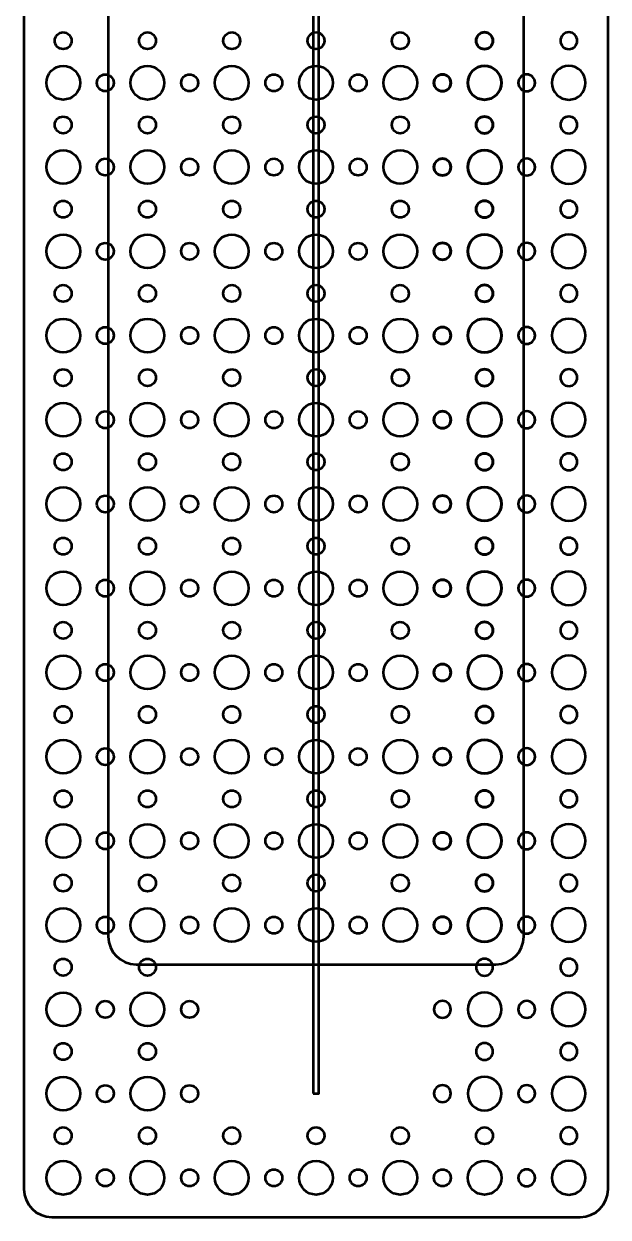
# Model space of a CAD drawing. Header units: centimetres. Extents: x -26.2 to 26.2, y -20.2 to 20.2.
# Drawn here: x -26.2 to -15.8, y -20.18 to 1.07 of the extents above; entities that cross this region are included whole.
import ezdxf

# ---------------------------------------------------------------- set-up
doc = ezdxf.new("R2010")
doc.units = ezdxf.units.CM
doc.header["$MEASUREMENT"] = 0
doc.layers.add('Layer 1', color=7, linetype='Continuous')

msp = doc.modelspace()

# ---------------------------------------------------------------- linework, layer by layer
at = {"layer": 'Layer 1', "lineweight": 53}
msp.add_lwpolyline([(-21.05, -17.98419), (-20.95, -17.98419), (-20.95, 15.01581), (-21.05, 15.01581), (-21.05, -17.98419)], close=True, dxfattribs=at)
for centre, major_axis in [((-25.5, 0.76591), (0, 0.15)), ((-24, 0.76591), (0, 0.15)), ((-25.49999, 0.0159), (0, 0.30001)), ((-23.99999, 0.0159), (0, 0.30001)), ((-24.75, 0.01591), (0, 0.15)), ((-23.25, 0.01591), (0, 0.15)), ((-25.5, -0.73409), (0, 0.15)), ((-24, -0.73409), (0, 0.15)), ((-25.49999, -1.4841), (0, 0.30001)), ((-23.99999, -1.4841), (0, 0.30001)), ((-24.75, -1.48409), (0, 0.15)), ((-23.25, -1.48409), (0, 0.15)), ((-25.5, -2.23409), (0, 0.15)), ((-24, -2.23409), (0, 0.15)), ((-25.49999, -2.9841), (0, 0.30001)), ((-23.99999, -2.9841), (0, 0.30001)), ((-24.75, -2.98409), (0, 0.15)), ((-23.25, -2.98409), (0, 0.15)), ((-25.5, -3.73409), (0, 0.15)), ((-24, -3.73409), (0, 0.15)), ((-25.49999, -4.4841), (0, 0.30001)), ((-23.99999, -4.4841), (0, 0.30001)), ((-24.75, -4.48409), (0, 0.15)), ((-23.25, -4.48409), (0, 0.15)), ((-25.5, -5.23409), (0, 0.15)), ((-24, -5.23409), (0, 0.15)), ((-25.49999, -5.9841), (0, 0.30001)), ((-23.99999, -5.9841), (0, 0.30001)), ((-24.75, -5.98409), (0, 0.15)), ((-23.25, -5.98409), (0, 0.15)), ((-25.5, -6.73409), (0, 0.15)), ((-24, -6.73409), (0, 0.15)), ((-25.49999, -7.4841), (0, 0.30001)), ((-23.99999, -7.4841), (0, 0.30001)), ((-24.75, -7.48409), (0, 0.15)), ((-23.25, -7.48409), (0, 0.15)), ((-25.5, -8.23409), (0, 0.15)), ((-24, -8.23409), (0, 0.15)), ((-25.49999, -8.9841), (0, 0.30001)), ((-23.99999, -8.9841), (0, 0.30001)), ((-24.75, -8.98409), (0, 0.15)), ((-23.25, -8.98409), (0, 0.15)), ((-25.5, -9.73409), (0, 0.15)), ((-24, -9.73409), (0, 0.15)), ((-25.49999, -10.4841), (0, 0.30001)), ((-23.99999, -10.4841), (0, 0.30001)), ((-24.75, -10.48409), (0, 0.15)), ((-23.25, -10.48409), (0, 0.15)), ((-25.5, -11.23409), (0, 0.15)), ((-24, -11.23409), (0, 0.15)), ((-25.49999, -11.9841), (0, 0.30001)), ((-23.99999, -11.9841), (0, 0.30001)), ((-24.75, -11.98409), (0, 0.15)), ((-23.25, -11.98409), (0, 0.15)), ((-25.5, -12.73409), (0, 0.15)), ((-24, -12.73409), (0, 0.15)), ((-25.49999, -13.4841), (0, 0.30001)), ((-24.75, -13.48409), (0, 0.15)), ((-23.99999, -13.4841), (0, 0.30001)), ((-23.25, -13.48409), (0, 0.15)), ((-25.5, -14.23409), (0, 0.15)), ((-24, -14.23409), (0, 0.15)), ((-25.49999, -14.9841), (0, 0.30001)), ((-24.75, -14.98409), (0, 0.15)), ((-23.99999, -14.9841), (0, 0.30001)), ((-23.25, -14.98409), (0, 0.15)), ((-25.5, -15.73409), (0, 0.15)), ((-24, -15.73409), (0, 0.15)), ((-25.49999, -16.4841), (0, 0.30001)), ((-24.75, -16.48409), (0, 0.15)), ((-23.99999, -16.4841), (0, 0.30001)), ((-23.25, -16.48409), (0, 0.15)), ((-25.5, -17.23409), (0, 0.15)), ((-24, -17.23409), (0, 0.15)), ((-25.49999, -17.9841), (0, 0.30001)), ((-24.75, -17.98409), (0, 0.15)), ((-23.99999, -17.9841), (0, 0.30001)), ((-23.25, -17.98409), (0, 0.15)), ((-25.5, -18.73409), (0, 0.15)), ((-24, -18.73409), (0, 0.15)), ((-22.5, -18.73409), (0, 0.15)), ((-21, -18.73409), (0, 0.15)), ((-19.5, -18.73409), (0, 0.15)), ((-18, -18.73409), (0, 0.15)), ((-25.49999, -19.4841), (0, 0.30001)), ((-24.75, -19.48409), (0, 0.15)), ((-23.99999, -19.4841), (0, 0.30001)), ((-23.25, -19.48409), (0, 0.15)), ((-22.49999, -19.4841), (0, 0.30001)), ((-21.75, -19.48409), (0, 0.15)), ((-20.99999, -19.4841), (0, 0.30001)), ((-20.25, -19.48409), (0, 0.15)), ((-19.49999, -19.4841), (0, 0.30001)), ((-18.75, -19.48409), (0, 0.15)), ((-17.99999, -19.4841), (0, 0.30001))]:
    msp.add_ellipse(centre, major_axis=major_axis, ratio=1, dxfattribs=at)
at = {"layer": 'Layer 1', "color": 4, "lineweight": 53}
for centre, major_axis in [((-24, 0.76591), (0, 0.15)), ((-22.5, 0.76591), (0, 0.15)), ((-21, 0.76591), (0, 0.15)), ((-19.5, 0.76591), (0, 0.15)), ((-18, 0.76591), (0, 0.15)), ((-23.99999, 0.0159), (0, 0.30001)), ((-22.49999, 0.0159), (0, 0.30001)), ((-20.99999, 0.0159), (0, 0.30001)), ((-19.49999, 0.0159), (0, 0.30001)), ((-17.99999, 0.0159), (0, 0.30001)), ((-23.25, 0.01591), (0, 0.15)), ((-21.75, 0.01591), (0, 0.15)), ((-20.25, 0.01591), (0, 0.15)), ((-18.75, 0.01591), (0, 0.15)), ((-24, -0.73409), (0, 0.15)), ((-22.5, -0.73409), (0, 0.15)), ((-21, -0.73409), (0, 0.15)), ((-19.5, -0.73409), (0, 0.15)), ((-18, -0.73409), (0, 0.15)), ((-23.99999, -1.4841), (0, 0.30001)), ((-22.49999, -1.4841), (0, 0.30001)), ((-20.99999, -1.4841), (0, 0.30001)), ((-19.49999, -1.4841), (0, 0.30001)), ((-17.99999, -1.4841), (0, 0.30001)), ((-23.25, -1.48409), (0, 0.15)), ((-21.75, -1.48409), (0, 0.15)), ((-20.25, -1.48409), (0, 0.15)), ((-18.75, -1.48409), (0, 0.15)), ((-24, -2.23409), (0, 0.15)), ((-22.5, -2.23409), (0, 0.15)), ((-21, -2.23409), (0, 0.15)), ((-19.5, -2.23409), (0, 0.15)), ((-18, -2.23409), (0, 0.15)), ((-23.99999, -2.9841), (0, 0.30001)), ((-22.49999, -2.9841), (0, 0.30001)), ((-20.99999, -2.9841), (0, 0.30001)), ((-19.49999, -2.9841), (0, 0.30001)), ((-17.99999, -2.9841), (0, 0.30001)), ((-23.25, -2.98409), (0, 0.15)), ((-21.75, -2.98409), (0, 0.15)), ((-20.25, -2.98409), (0, 0.15)), ((-18.75, -2.98409), (0, 0.15)), ((-24, -3.73409), (0, 0.15)), ((-22.5, -3.73409), (0, 0.15)), ((-21, -3.73409), (0, 0.15)), ((-19.5, -3.73409), (0, 0.15)), ((-18, -3.73409), (0, 0.15)), ((-23.99999, -4.4841), (0, 0.30001)), ((-22.49999, -4.4841), (0, 0.30001)), ((-20.99999, -4.4841), (0, 0.30001)), ((-19.49999, -4.4841), (0, 0.30001)), ((-17.99999, -4.4841), (0, 0.30001)), ((-23.25, -4.48409), (0, 0.15)), ((-21.75, -4.48409), (0, 0.15)), ((-20.25, -4.48409), (0, 0.15)), ((-18.75, -4.48409), (0, 0.15)), ((-24, -5.23409), (0, 0.15)), ((-22.5, -5.23409), (0, 0.15)), ((-21, -5.23409), (0, 0.15)), ((-19.5, -5.23409), (0, 0.15)), ((-18, -5.23409), (0, 0.15)), ((-23.99999, -5.9841), (0, 0.30001)), ((-22.49999, -5.9841), (0, 0.30001)), ((-20.99999, -5.9841), (0, 0.30001)), ((-19.49999, -5.9841), (0, 0.30001)), ((-17.99999, -5.9841), (0, 0.30001)), ((-23.25, -5.98409), (0, 0.15)), ((-21.75, -5.98409), (0, 0.15)), ((-20.25, -5.98409), (0, 0.15)), ((-18.75, -5.98409), (0, 0.15)), ((-24, -6.73409), (0, 0.15)), ((-22.5, -6.73409), (0, 0.15)), ((-21, -6.73409), (0, 0.15)), ((-19.5, -6.73409), (0, 0.15)), ((-18, -6.73409), (0, 0.15)), ((-23.99999, -7.4841), (0, 0.30001)), ((-22.49999, -7.4841), (0, 0.30001)), ((-20.99999, -7.4841), (0, 0.30001)), ((-19.49999, -7.4841), (0, 0.30001)), ((-17.99999, -7.4841), (0, 0.30001)), ((-23.25, -7.48409), (0, 0.15)), ((-21.75, -7.48409), (0, 0.15)), ((-20.25, -7.48409), (0, 0.15)), ((-18.75, -7.48409), (0, 0.15)), ((-24, -8.23409), (0, 0.15)), ((-22.5, -8.23409), (0, 0.15)), ((-21, -8.23409), (0, 0.15)), ((-19.5, -8.23409), (0, 0.15)), ((-18, -8.23409), (0, 0.15)), ((-23.99999, -8.9841), (0, 0.30001)), ((-22.49999, -8.9841), (0, 0.30001)), ((-20.99999, -8.9841), (0, 0.30001)), ((-19.49999, -8.9841), (0, 0.30001)), ((-17.99999, -8.9841), (0, 0.30001)), ((-23.25, -8.98409), (0, 0.15)), ((-21.75, -8.98409), (0, 0.15)), ((-20.25, -8.98409), (0, 0.15)), ((-18.75, -8.98409), (0, 0.15)), ((-24, -9.73409), (0, 0.15)), ((-22.5, -9.73409), (0, 0.15)), ((-21, -9.73409), (0, 0.15)), ((-19.5, -9.73409), (0, 0.15)), ((-18, -9.73409), (0, 0.15)), ((-23.99999, -10.4841), (0, 0.30001)), ((-22.49999, -10.4841), (0, 0.30001)), ((-20.99999, -10.4841), (0, 0.30001)), ((-19.49999, -10.4841), (0, 0.30001)), ((-17.99999, -10.4841), (0, 0.30001)), ((-23.25, -10.48409), (0, 0.15)), ((-21.75, -10.48409), (0, 0.15)), ((-20.25, -10.48409), (0, 0.15)), ((-18.75, -10.48409), (0, 0.15)), ((-24, -11.23409), (0, 0.15)), ((-22.5, -11.23409), (0, 0.15)), ((-21, -11.23409), (0, 0.15)), ((-19.5, -11.23409), (0, 0.15)), ((-18, -11.23409), (0, 0.15)), ((-23.99999, -11.9841), (0, 0.30001)), ((-22.49999, -11.9841), (0, 0.30001)), ((-20.99999, -11.9841), (0, 0.30001)), ((-19.49999, -11.9841), (0, 0.30001)), ((-17.99999, -11.9841), (0, 0.30001)), ((-23.25, -11.98409), (0, 0.15)), ((-21.75, -11.98409), (0, 0.15)), ((-20.25, -11.98409), (0, 0.15)), ((-18.75, -11.98409), (0, 0.15)), ((-24, -12.73409), (0, 0.15)), ((-22.5, -12.73409), (0, 0.15)), ((-21, -12.73409), (0, 0.15)), ((-19.5, -12.73409), (0, 0.15)), ((-18, -12.73409), (0, 0.15)), ((-23.99999, -13.4841), (0, 0.30001)), ((-23.25, -13.48409), (0, 0.15)), ((-22.49999, -13.4841), (0, 0.30001)), ((-21.75, -13.48409), (0, 0.15)), ((-20.99999, -13.4841), (0, 0.30001)), ((-20.25, -13.48409), (0, 0.15)), ((-19.49999, -13.4841), (0, 0.30001)), ((-18.75, -13.48409), (0, 0.15)), ((-17.99999, -13.4841), (0, 0.30001)), ((-24, -14.23409), (0, 0.15)), ((-22.5, -14.23409), (0, 0.15)), ((-21, -14.23409), (0, 0.15)), ((-19.5, -14.23409), (0, 0.15)), ((-18, -14.23409), (0, 0.15)), ((-23.99999, -14.9841), (0, 0.30001)), ((-23.25, -14.98409), (0, 0.15)), ((-22.49999, -14.9841), (0, 0.30001)), ((-21.75, -14.98409), (0, 0.15)), ((-20.99999, -14.9841), (0, 0.30001)), ((-20.25, -14.98409), (0, 0.15)), ((-19.49999, -14.9841), (0, 0.30001)), ((-18.75, -14.98409), (0, 0.15)), ((-17.99999, -14.9841), (0, 0.30001))]:
    msp.add_ellipse(centre, major_axis=major_axis, ratio=1, dxfattribs=at)
at = {"layer": 'Layer 1', "lineweight": 53}
for points, knots in [([(-26.2, -19.68409), (-26.2, -19.68409), (-26.2, 19.71591), (-26.2, 19.71591), (-26.2, 19.71591), (-26.2, 19.99205), (-25.97614, 20.21591), (-25.7, 20.21591), (-25.7, 20.21591), (-25.7, 20.21591), (-16.3, 20.21591), (-16.3, 20.21591), (-16.3, 20.21591), (-16.02386, 20.21591), (-15.8, 19.99205), (-15.8, 19.71591), (-15.8, 19.71591), (-15.8, 19.71591), (-15.8, -19.68409), (-15.8, -19.68409), (-15.8, -19.68409), (-15.8, -19.96023), (-16.02386, -20.18409), (-16.3, -20.18409), (-16.3, -20.18409), (-16.3, -20.18409), (-25.7, -20.18409), (-25.7, -20.18409), (-25.7, -20.18409), (-25.97614, -20.18409), (-26.2, -19.96023), (-26.2, -19.68409)], [0, 0, 0, 0, 0.11111111, 0.11111111, 0.11111111, 0.11111111, 0.22222222, 0.22222222, 0.22222222, 0.22222222, 0.33333333, 0.33333333, 0.33333333, 0.33333333, 0.44444444, 0.44444444, 0.44444444, 0.44444444, 0.55555556, 0.55555556, 0.55555556, 0.55555556, 0.66666667, 0.66666667, 0.66666667, 0.66666667, 0.77777778, 0.77777778, 0.77777778, 0.77777778, 1, 1, 1, 1]), ([(-18, 0.61591), (-18.08284, 0.61591), (-18.15, 0.68307), (-18.15, 0.76591), (-18.15, 0.76591), (-18.15, 0.84875), (-18.08284, 0.91591), (-18, 0.91591), (-18, 0.91591), (-17.91716, 0.91591), (-17.85, 0.84875), (-17.85, 0.76591), (-17.85, 0.76591), (-17.85, 0.68307), (-17.91716, 0.61591), (-18, 0.61591)], [0, 0, 0, 0, 0.2, 0.2, 0.2, 0.2, 0.4, 0.4, 0.4, 0.4, 0.6, 0.6, 0.6, 0.6, 1, 1, 1, 1]), ([(-16.5, 0.61591), (-16.58284, 0.61591), (-16.65, 0.68307), (-16.65, 0.76591), (-16.65, 0.76591), (-16.65, 0.84875), (-16.58284, 0.91591), (-16.5, 0.91591), (-16.5, 0.91591), (-16.41716, 0.91591), (-16.35, 0.84875), (-16.35, 0.76591), (-16.35, 0.76591), (-16.35, 0.68307), (-16.41716, 0.61591), (-16.5, 0.61591)], [0, 0, 0, 0, 0.2, 0.2, 0.2, 0.2, 0.4, 0.4, 0.4, 0.4, 0.6, 0.6, 0.6, 0.6, 1, 1, 1, 1]), ([(-18, -0.28409), (-18.16569, -0.28409), (-18.3, -0.14978), (-18.3, 0.01591), (-18.3, 0.01591), (-18.3, 0.1816), (-18.16569, 0.31591), (-18, 0.31591), (-18, 0.31591), (-17.83431, 0.31591), (-17.7, 0.1816), (-17.7, 0.01591), (-17.7, 0.01591), (-17.7, -0.14978), (-17.83431, -0.28409), (-18, -0.28409)], [0, 0, 0, 0, 0.2, 0.2, 0.2, 0.2, 0.4, 0.4, 0.4, 0.4, 0.6, 0.6, 0.6, 0.6, 1, 1, 1, 1]), ([(-16.5, -0.28409), (-16.66569, -0.28409), (-16.8, -0.14978), (-16.8, 0.01591), (-16.8, 0.01591), (-16.8, 0.1816), (-16.66569, 0.31591), (-16.5, 0.31591), (-16.5, 0.31591), (-16.33431, 0.31591), (-16.2, 0.1816), (-16.2, 0.01591), (-16.2, 0.01591), (-16.2, -0.14978), (-16.33431, -0.28409), (-16.5, -0.28409)], [0, 0, 0, 0, 0.2, 0.2, 0.2, 0.2, 0.4, 0.4, 0.4, 0.4, 0.6, 0.6, 0.6, 0.6, 1, 1, 1, 1]), ([(-18.75, -0.13409), (-18.83284, -0.13409), (-18.9, -0.06693), (-18.9, 0.01591), (-18.9, 0.01591), (-18.9, 0.09875), (-18.83284, 0.16591), (-18.75, 0.16591), (-18.75, 0.16591), (-18.66716, 0.16591), (-18.6, 0.09875), (-18.6, 0.01591), (-18.6, 0.01591), (-18.6, -0.06693), (-18.66716, -0.13409), (-18.75, -0.13409)], [0, 0, 0, 0, 0.2, 0.2, 0.2, 0.2, 0.4, 0.4, 0.4, 0.4, 0.6, 0.6, 0.6, 0.6, 1, 1, 1, 1]), ([(-17.25, -0.13409), (-17.33284, -0.13409), (-17.4, -0.06693), (-17.4, 0.01591), (-17.4, 0.01591), (-17.4, 0.09875), (-17.33284, 0.16591), (-17.25, 0.16591), (-17.25, 0.16591), (-17.16716, 0.16591), (-17.1, 0.09875), (-17.1, 0.01591), (-17.1, 0.01591), (-17.1, -0.06693), (-17.16716, -0.13409), (-17.25, -0.13409)], [0, 0, 0, 0, 0.2, 0.2, 0.2, 0.2, 0.4, 0.4, 0.4, 0.4, 0.6, 0.6, 0.6, 0.6, 1, 1, 1, 1]), ([(-18, -0.88409), (-18.08284, -0.88409), (-18.15, -0.81693), (-18.15, -0.73409), (-18.15, -0.73409), (-18.15, -0.65125), (-18.08284, -0.58409), (-18, -0.58409), (-18, -0.58409), (-17.91716, -0.58409), (-17.85, -0.65125), (-17.85, -0.73409), (-17.85, -0.73409), (-17.85, -0.81693), (-17.91716, -0.88409), (-18, -0.88409)], [0, 0, 0, 0, 0.2, 0.2, 0.2, 0.2, 0.4, 0.4, 0.4, 0.4, 0.6, 0.6, 0.6, 0.6, 1, 1, 1, 1]), ([(-16.5, -0.88409), (-16.58284, -0.88409), (-16.65, -0.81693), (-16.65, -0.73409), (-16.65, -0.73409), (-16.65, -0.65125), (-16.58284, -0.58409), (-16.5, -0.58409), (-16.5, -0.58409), (-16.41716, -0.58409), (-16.35, -0.65125), (-16.35, -0.73409), (-16.35, -0.73409), (-16.35, -0.81693), (-16.41716, -0.88409), (-16.5, -0.88409)], [0, 0, 0, 0, 0.2, 0.2, 0.2, 0.2, 0.4, 0.4, 0.4, 0.4, 0.6, 0.6, 0.6, 0.6, 1, 1, 1, 1]), ([(-18, -1.78409), (-18.16569, -1.78409), (-18.3, -1.64978), (-18.3, -1.48409), (-18.3, -1.48409), (-18.3, -1.3184), (-18.16569, -1.18409), (-18, -1.18409), (-18, -1.18409), (-17.83431, -1.18409), (-17.7, -1.3184), (-17.7, -1.48409), (-17.7, -1.48409), (-17.7, -1.64978), (-17.83431, -1.78409), (-18, -1.78409)], [0, 0, 0, 0, 0.2, 0.2, 0.2, 0.2, 0.4, 0.4, 0.4, 0.4, 0.6, 0.6, 0.6, 0.6, 1, 1, 1, 1]), ([(-16.5, -1.78409), (-16.66569, -1.78409), (-16.8, -1.64978), (-16.8, -1.48409), (-16.8, -1.48409), (-16.8, -1.3184), (-16.66569, -1.18409), (-16.5, -1.18409), (-16.5, -1.18409), (-16.33431, -1.18409), (-16.2, -1.3184), (-16.2, -1.48409), (-16.2, -1.48409), (-16.2, -1.64978), (-16.33431, -1.78409), (-16.5, -1.78409)], [0, 0, 0, 0, 0.2, 0.2, 0.2, 0.2, 0.4, 0.4, 0.4, 0.4, 0.6, 0.6, 0.6, 0.6, 1, 1, 1, 1]), ([(-18.75, -1.63409), (-18.83284, -1.63409), (-18.9, -1.56693), (-18.9, -1.48409), (-18.9, -1.48409), (-18.9, -1.40125), (-18.83284, -1.33409), (-18.75, -1.33409), (-18.75, -1.33409), (-18.66716, -1.33409), (-18.6, -1.40125), (-18.6, -1.48409), (-18.6, -1.48409), (-18.6, -1.56693), (-18.66716, -1.63409), (-18.75, -1.63409)], [0, 0, 0, 0, 0.2, 0.2, 0.2, 0.2, 0.4, 0.4, 0.4, 0.4, 0.6, 0.6, 0.6, 0.6, 1, 1, 1, 1]), ([(-17.25, -1.63409), (-17.33284, -1.63409), (-17.4, -1.56693), (-17.4, -1.48409), (-17.4, -1.48409), (-17.4, -1.40125), (-17.33284, -1.33409), (-17.25, -1.33409), (-17.25, -1.33409), (-17.16716, -1.33409), (-17.1, -1.40125), (-17.1, -1.48409), (-17.1, -1.48409), (-17.1, -1.56693), (-17.16716, -1.63409), (-17.25, -1.63409)], [0, 0, 0, 0, 0.2, 0.2, 0.2, 0.2, 0.4, 0.4, 0.4, 0.4, 0.6, 0.6, 0.6, 0.6, 1, 1, 1, 1]), ([(-18, -2.38409), (-18.08284, -2.38409), (-18.15, -2.31693), (-18.15, -2.23409), (-18.15, -2.23409), (-18.15, -2.15125), (-18.08284, -2.08409), (-18, -2.08409), (-18, -2.08409), (-17.91716, -2.08409), (-17.85, -2.15125), (-17.85, -2.23409), (-17.85, -2.23409), (-17.85, -2.31693), (-17.91716, -2.38409), (-18, -2.38409)], [0, 0, 0, 0, 0.2, 0.2, 0.2, 0.2, 0.4, 0.4, 0.4, 0.4, 0.6, 0.6, 0.6, 0.6, 1, 1, 1, 1]), ([(-16.5, -2.38409), (-16.58284, -2.38409), (-16.65, -2.31693), (-16.65, -2.23409), (-16.65, -2.23409), (-16.65, -2.15125), (-16.58284, -2.08409), (-16.5, -2.08409), (-16.5, -2.08409), (-16.41716, -2.08409), (-16.35, -2.15125), (-16.35, -2.23409), (-16.35, -2.23409), (-16.35, -2.31693), (-16.41716, -2.38409), (-16.5, -2.38409)], [0, 0, 0, 0, 0.2, 0.2, 0.2, 0.2, 0.4, 0.4, 0.4, 0.4, 0.6, 0.6, 0.6, 0.6, 1, 1, 1, 1]), ([(-18, -3.28409), (-18.16569, -3.28409), (-18.3, -3.14978), (-18.3, -2.98409), (-18.3, -2.98409), (-18.3, -2.8184), (-18.16569, -2.68409), (-18, -2.68409), (-18, -2.68409), (-17.83431, -2.68409), (-17.7, -2.8184), (-17.7, -2.98409), (-17.7, -2.98409), (-17.7, -3.14978), (-17.83431, -3.28409), (-18, -3.28409)], [0, 0, 0, 0, 0.2, 0.2, 0.2, 0.2, 0.4, 0.4, 0.4, 0.4, 0.6, 0.6, 0.6, 0.6, 1, 1, 1, 1]), ([(-16.5, -3.28409), (-16.66569, -3.28409), (-16.8, -3.14978), (-16.8, -2.98409), (-16.8, -2.98409), (-16.8, -2.8184), (-16.66569, -2.68409), (-16.5, -2.68409), (-16.5, -2.68409), (-16.33431, -2.68409), (-16.2, -2.8184), (-16.2, -2.98409), (-16.2, -2.98409), (-16.2, -3.14978), (-16.33431, -3.28409), (-16.5, -3.28409)], [0, 0, 0, 0, 0.2, 0.2, 0.2, 0.2, 0.4, 0.4, 0.4, 0.4, 0.6, 0.6, 0.6, 0.6, 1, 1, 1, 1]), ([(-18.75, -3.13409), (-18.83284, -3.13409), (-18.9, -3.06693), (-18.9, -2.98409), (-18.9, -2.98409), (-18.9, -2.90125), (-18.83284, -2.83409), (-18.75, -2.83409), (-18.75, -2.83409), (-18.66716, -2.83409), (-18.6, -2.90125), (-18.6, -2.98409), (-18.6, -2.98409), (-18.6, -3.06693), (-18.66716, -3.13409), (-18.75, -3.13409)], [0, 0, 0, 0, 0.2, 0.2, 0.2, 0.2, 0.4, 0.4, 0.4, 0.4, 0.6, 0.6, 0.6, 0.6, 1, 1, 1, 1]), ([(-17.25, -3.13409), (-17.33284, -3.13409), (-17.4, -3.06693), (-17.4, -2.98409), (-17.4, -2.98409), (-17.4, -2.90125), (-17.33284, -2.83409), (-17.25, -2.83409), (-17.25, -2.83409), (-17.16716, -2.83409), (-17.1, -2.90125), (-17.1, -2.98409), (-17.1, -2.98409), (-17.1, -3.06693), (-17.16716, -3.13409), (-17.25, -3.13409)], [0, 0, 0, 0, 0.2, 0.2, 0.2, 0.2, 0.4, 0.4, 0.4, 0.4, 0.6, 0.6, 0.6, 0.6, 1, 1, 1, 1]), ([(-18, -3.88409), (-18.08284, -3.88409), (-18.15, -3.81693), (-18.15, -3.73409), (-18.15, -3.73409), (-18.15, -3.65125), (-18.08284, -3.58409), (-18, -3.58409), (-18, -3.58409), (-17.91716, -3.58409), (-17.85, -3.65125), (-17.85, -3.73409), (-17.85, -3.73409), (-17.85, -3.81693), (-17.91716, -3.88409), (-18, -3.88409)], [0, 0, 0, 0, 0.2, 0.2, 0.2, 0.2, 0.4, 0.4, 0.4, 0.4, 0.6, 0.6, 0.6, 0.6, 1, 1, 1, 1]), ([(-16.5, -3.88409), (-16.58284, -3.88409), (-16.65, -3.81693), (-16.65, -3.73409), (-16.65, -3.73409), (-16.65, -3.65125), (-16.58284, -3.58409), (-16.5, -3.58409), (-16.5, -3.58409), (-16.41716, -3.58409), (-16.35, -3.65125), (-16.35, -3.73409), (-16.35, -3.73409), (-16.35, -3.81693), (-16.41716, -3.88409), (-16.5, -3.88409)], [0, 0, 0, 0, 0.2, 0.2, 0.2, 0.2, 0.4, 0.4, 0.4, 0.4, 0.6, 0.6, 0.6, 0.6, 1, 1, 1, 1]), ([(-18, -4.78409), (-18.16569, -4.78409), (-18.3, -4.64978), (-18.3, -4.48409), (-18.3, -4.48409), (-18.3, -4.3184), (-18.16569, -4.18409), (-18, -4.18409), (-18, -4.18409), (-17.83431, -4.18409), (-17.7, -4.3184), (-17.7, -4.48409), (-17.7, -4.48409), (-17.7, -4.64978), (-17.83431, -4.78409), (-18, -4.78409)], [0, 0, 0, 0, 0.2, 0.2, 0.2, 0.2, 0.4, 0.4, 0.4, 0.4, 0.6, 0.6, 0.6, 0.6, 1, 1, 1, 1]), ([(-16.5, -4.78409), (-16.66569, -4.78409), (-16.8, -4.64978), (-16.8, -4.48409), (-16.8, -4.48409), (-16.8, -4.3184), (-16.66569, -4.18409), (-16.5, -4.18409), (-16.5, -4.18409), (-16.33431, -4.18409), (-16.2, -4.3184), (-16.2, -4.48409), (-16.2, -4.48409), (-16.2, -4.64978), (-16.33431, -4.78409), (-16.5, -4.78409)], [0, 0, 0, 0, 0.2, 0.2, 0.2, 0.2, 0.4, 0.4, 0.4, 0.4, 0.6, 0.6, 0.6, 0.6, 1, 1, 1, 1]), ([(-18.75, -4.63409), (-18.83284, -4.63409), (-18.9, -4.56693), (-18.9, -4.48409), (-18.9, -4.48409), (-18.9, -4.40125), (-18.83284, -4.33409), (-18.75, -4.33409), (-18.75, -4.33409), (-18.66716, -4.33409), (-18.6, -4.40125), (-18.6, -4.48409), (-18.6, -4.48409), (-18.6, -4.56693), (-18.66716, -4.63409), (-18.75, -4.63409)], [0, 0, 0, 0, 0.2, 0.2, 0.2, 0.2, 0.4, 0.4, 0.4, 0.4, 0.6, 0.6, 0.6, 0.6, 1, 1, 1, 1]), ([(-17.25, -4.63409), (-17.33284, -4.63409), (-17.4, -4.56693), (-17.4, -4.48409), (-17.4, -4.48409), (-17.4, -4.40125), (-17.33284, -4.33409), (-17.25, -4.33409), (-17.25, -4.33409), (-17.16716, -4.33409), (-17.1, -4.40125), (-17.1, -4.48409), (-17.1, -4.48409), (-17.1, -4.56693), (-17.16716, -4.63409), (-17.25, -4.63409)], [0, 0, 0, 0, 0.2, 0.2, 0.2, 0.2, 0.4, 0.4, 0.4, 0.4, 0.6, 0.6, 0.6, 0.6, 1, 1, 1, 1]), ([(-18, -5.38409), (-18.08284, -5.38409), (-18.15, -5.31693), (-18.15, -5.23409), (-18.15, -5.23409), (-18.15, -5.15125), (-18.08284, -5.08409), (-18, -5.08409), (-18, -5.08409), (-17.91716, -5.08409), (-17.85, -5.15125), (-17.85, -5.23409), (-17.85, -5.23409), (-17.85, -5.31693), (-17.91716, -5.38409), (-18, -5.38409)], [0, 0, 0, 0, 0.2, 0.2, 0.2, 0.2, 0.4, 0.4, 0.4, 0.4, 0.6, 0.6, 0.6, 0.6, 1, 1, 1, 1]), ([(-16.5, -5.38409), (-16.58284, -5.38409), (-16.65, -5.31693), (-16.65, -5.23409), (-16.65, -5.23409), (-16.65, -5.15125), (-16.58284, -5.08409), (-16.5, -5.08409), (-16.5, -5.08409), (-16.41716, -5.08409), (-16.35, -5.15125), (-16.35, -5.23409), (-16.35, -5.23409), (-16.35, -5.31693), (-16.41716, -5.38409), (-16.5, -5.38409)], [0, 0, 0, 0, 0.2, 0.2, 0.2, 0.2, 0.4, 0.4, 0.4, 0.4, 0.6, 0.6, 0.6, 0.6, 1, 1, 1, 1]), ([(-18, -6.28409), (-18.16569, -6.28409), (-18.3, -6.14978), (-18.3, -5.98409), (-18.3, -5.98409), (-18.3, -5.8184), (-18.16569, -5.68409), (-18, -5.68409), (-18, -5.68409), (-17.83431, -5.68409), (-17.7, -5.8184), (-17.7, -5.98409), (-17.7, -5.98409), (-17.7, -6.14978), (-17.83431, -6.28409), (-18, -6.28409)], [0, 0, 0, 0, 0.2, 0.2, 0.2, 0.2, 0.4, 0.4, 0.4, 0.4, 0.6, 0.6, 0.6, 0.6, 1, 1, 1, 1]), ([(-16.5, -6.28409), (-16.66569, -6.28409), (-16.8, -6.14978), (-16.8, -5.98409), (-16.8, -5.98409), (-16.8, -5.8184), (-16.66569, -5.68409), (-16.5, -5.68409), (-16.5, -5.68409), (-16.33431, -5.68409), (-16.2, -5.8184), (-16.2, -5.98409), (-16.2, -5.98409), (-16.2, -6.14978), (-16.33431, -6.28409), (-16.5, -6.28409)], [0, 0, 0, 0, 0.2, 0.2, 0.2, 0.2, 0.4, 0.4, 0.4, 0.4, 0.6, 0.6, 0.6, 0.6, 1, 1, 1, 1]), ([(-18.75, -6.13409), (-18.83284, -6.13409), (-18.9, -6.06693), (-18.9, -5.98409), (-18.9, -5.98409), (-18.9, -5.90125), (-18.83284, -5.83409), (-18.75, -5.83409), (-18.75, -5.83409), (-18.66716, -5.83409), (-18.6, -5.90125), (-18.6, -5.98409), (-18.6, -5.98409), (-18.6, -6.06693), (-18.66716, -6.13409), (-18.75, -6.13409)], [0, 0, 0, 0, 0.2, 0.2, 0.2, 0.2, 0.4, 0.4, 0.4, 0.4, 0.6, 0.6, 0.6, 0.6, 1, 1, 1, 1]), ([(-17.25, -6.13409), (-17.33284, -6.13409), (-17.4, -6.06693), (-17.4, -5.98409), (-17.4, -5.98409), (-17.4, -5.90125), (-17.33284, -5.83409), (-17.25, -5.83409), (-17.25, -5.83409), (-17.16716, -5.83409), (-17.1, -5.90125), (-17.1, -5.98409), (-17.1, -5.98409), (-17.1, -6.06693), (-17.16716, -6.13409), (-17.25, -6.13409)], [0, 0, 0, 0, 0.2, 0.2, 0.2, 0.2, 0.4, 0.4, 0.4, 0.4, 0.6, 0.6, 0.6, 0.6, 1, 1, 1, 1]), ([(-18, -6.88409), (-18.08284, -6.88409), (-18.15, -6.81693), (-18.15, -6.73409), (-18.15, -6.73409), (-18.15, -6.65125), (-18.08284, -6.58409), (-18, -6.58409), (-18, -6.58409), (-17.91716, -6.58409), (-17.85, -6.65125), (-17.85, -6.73409), (-17.85, -6.73409), (-17.85, -6.81693), (-17.91716, -6.88409), (-18, -6.88409)], [0, 0, 0, 0, 0.2, 0.2, 0.2, 0.2, 0.4, 0.4, 0.4, 0.4, 0.6, 0.6, 0.6, 0.6, 1, 1, 1, 1]), ([(-16.5, -6.88409), (-16.58284, -6.88409), (-16.65, -6.81693), (-16.65, -6.73409), (-16.65, -6.73409), (-16.65, -6.65125), (-16.58284, -6.58409), (-16.5, -6.58409), (-16.5, -6.58409), (-16.41716, -6.58409), (-16.35, -6.65125), (-16.35, -6.73409), (-16.35, -6.73409), (-16.35, -6.81693), (-16.41716, -6.88409), (-16.5, -6.88409)], [0, 0, 0, 0, 0.2, 0.2, 0.2, 0.2, 0.4, 0.4, 0.4, 0.4, 0.6, 0.6, 0.6, 0.6, 1, 1, 1, 1]), ([(-18, -7.78409), (-18.16569, -7.78409), (-18.3, -7.64978), (-18.3, -7.48409), (-18.3, -7.48409), (-18.3, -7.3184), (-18.16569, -7.18409), (-18, -7.18409), (-18, -7.18409), (-17.83431, -7.18409), (-17.7, -7.3184), (-17.7, -7.48409), (-17.7, -7.48409), (-17.7, -7.64978), (-17.83431, -7.78409), (-18, -7.78409)], [0, 0, 0, 0, 0.2, 0.2, 0.2, 0.2, 0.4, 0.4, 0.4, 0.4, 0.6, 0.6, 0.6, 0.6, 1, 1, 1, 1]), ([(-16.5, -7.78409), (-16.66569, -7.78409), (-16.8, -7.64978), (-16.8, -7.48409), (-16.8, -7.48409), (-16.8, -7.3184), (-16.66569, -7.18409), (-16.5, -7.18409), (-16.5, -7.18409), (-16.33431, -7.18409), (-16.2, -7.3184), (-16.2, -7.48409), (-16.2, -7.48409), (-16.2, -7.64978), (-16.33431, -7.78409), (-16.5, -7.78409)], [0, 0, 0, 0, 0.2, 0.2, 0.2, 0.2, 0.4, 0.4, 0.4, 0.4, 0.6, 0.6, 0.6, 0.6, 1, 1, 1, 1]), ([(-18.75, -7.63409), (-18.83284, -7.63409), (-18.9, -7.56693), (-18.9, -7.48409), (-18.9, -7.48409), (-18.9, -7.40125), (-18.83284, -7.33409), (-18.75, -7.33409), (-18.75, -7.33409), (-18.66716, -7.33409), (-18.6, -7.40125), (-18.6, -7.48409), (-18.6, -7.48409), (-18.6, -7.56693), (-18.66716, -7.63409), (-18.75, -7.63409)], [0, 0, 0, 0, 0.2, 0.2, 0.2, 0.2, 0.4, 0.4, 0.4, 0.4, 0.6, 0.6, 0.6, 0.6, 1, 1, 1, 1]), ([(-17.25, -7.63409), (-17.33284, -7.63409), (-17.4, -7.56693), (-17.4, -7.48409), (-17.4, -7.48409), (-17.4, -7.40125), (-17.33284, -7.33409), (-17.25, -7.33409), (-17.25, -7.33409), (-17.16716, -7.33409), (-17.1, -7.40125), (-17.1, -7.48409), (-17.1, -7.48409), (-17.1, -7.56693), (-17.16716, -7.63409), (-17.25, -7.63409)], [0, 0, 0, 0, 0.2, 0.2, 0.2, 0.2, 0.4, 0.4, 0.4, 0.4, 0.6, 0.6, 0.6, 0.6, 1, 1, 1, 1]), ([(-18, -8.38409), (-18.08284, -8.38409), (-18.15, -8.31693), (-18.15, -8.23409), (-18.15, -8.23409), (-18.15, -8.15125), (-18.08284, -8.08409), (-18, -8.08409), (-18, -8.08409), (-17.91716, -8.08409), (-17.85, -8.15125), (-17.85, -8.23409), (-17.85, -8.23409), (-17.85, -8.31693), (-17.91716, -8.38409), (-18, -8.38409)], [0, 0, 0, 0, 0.2, 0.2, 0.2, 0.2, 0.4, 0.4, 0.4, 0.4, 0.6, 0.6, 0.6, 0.6, 1, 1, 1, 1]), ([(-16.5, -8.38409), (-16.58284, -8.38409), (-16.65, -8.31693), (-16.65, -8.23409), (-16.65, -8.23409), (-16.65, -8.15125), (-16.58284, -8.08409), (-16.5, -8.08409), (-16.5, -8.08409), (-16.41716, -8.08409), (-16.35, -8.15125), (-16.35, -8.23409), (-16.35, -8.23409), (-16.35, -8.31693), (-16.41716, -8.38409), (-16.5, -8.38409)], [0, 0, 0, 0, 0.2, 0.2, 0.2, 0.2, 0.4, 0.4, 0.4, 0.4, 0.6, 0.6, 0.6, 0.6, 1, 1, 1, 1]), ([(-18, -9.28409), (-18.16569, -9.28409), (-18.3, -9.14978), (-18.3, -8.98409), (-18.3, -8.98409), (-18.3, -8.8184), (-18.16569, -8.68409), (-18, -8.68409), (-18, -8.68409), (-17.83431, -8.68409), (-17.7, -8.8184), (-17.7, -8.98409), (-17.7, -8.98409), (-17.7, -9.14978), (-17.83431, -9.28409), (-18, -9.28409)], [0, 0, 0, 0, 0.2, 0.2, 0.2, 0.2, 0.4, 0.4, 0.4, 0.4, 0.6, 0.6, 0.6, 0.6, 1, 1, 1, 1]), ([(-16.5, -9.28409), (-16.66569, -9.28409), (-16.8, -9.14978), (-16.8, -8.98409), (-16.8, -8.98409), (-16.8, -8.8184), (-16.66569, -8.68409), (-16.5, -8.68409), (-16.5, -8.68409), (-16.33431, -8.68409), (-16.2, -8.8184), (-16.2, -8.98409), (-16.2, -8.98409), (-16.2, -9.14978), (-16.33431, -9.28409), (-16.5, -9.28409)], [0, 0, 0, 0, 0.2, 0.2, 0.2, 0.2, 0.4, 0.4, 0.4, 0.4, 0.6, 0.6, 0.6, 0.6, 1, 1, 1, 1]), ([(-18.75, -9.13409), (-18.83284, -9.13409), (-18.9, -9.06693), (-18.9, -8.98409), (-18.9, -8.98409), (-18.9, -8.90125), (-18.83284, -8.83409), (-18.75, -8.83409), (-18.75, -8.83409), (-18.66716, -8.83409), (-18.6, -8.90125), (-18.6, -8.98409), (-18.6, -8.98409), (-18.6, -9.06693), (-18.66716, -9.13409), (-18.75, -9.13409)], [0, 0, 0, 0, 0.2, 0.2, 0.2, 0.2, 0.4, 0.4, 0.4, 0.4, 0.6, 0.6, 0.6, 0.6, 1, 1, 1, 1]), ([(-17.25, -9.13409), (-17.33284, -9.13409), (-17.4, -9.06693), (-17.4, -8.98409), (-17.4, -8.98409), (-17.4, -8.90125), (-17.33284, -8.83409), (-17.25, -8.83409), (-17.25, -8.83409), (-17.16716, -8.83409), (-17.1, -8.90125), (-17.1, -8.98409), (-17.1, -8.98409), (-17.1, -9.06693), (-17.16716, -9.13409), (-17.25, -9.13409)], [0, 0, 0, 0, 0.2, 0.2, 0.2, 0.2, 0.4, 0.4, 0.4, 0.4, 0.6, 0.6, 0.6, 0.6, 1, 1, 1, 1]), ([(-18, -9.88409), (-18.08284, -9.88409), (-18.15, -9.81693), (-18.15, -9.73409), (-18.15, -9.73409), (-18.15, -9.65125), (-18.08284, -9.58409), (-18, -9.58409), (-18, -9.58409), (-17.91716, -9.58409), (-17.85, -9.65125), (-17.85, -9.73409), (-17.85, -9.73409), (-17.85, -9.81693), (-17.91716, -9.88409), (-18, -9.88409)], [0, 0, 0, 0, 0.2, 0.2, 0.2, 0.2, 0.4, 0.4, 0.4, 0.4, 0.6, 0.6, 0.6, 0.6, 1, 1, 1, 1]), ([(-16.5, -9.88409), (-16.58284, -9.88409), (-16.65, -9.81693), (-16.65, -9.73409), (-16.65, -9.73409), (-16.65, -9.65125), (-16.58284, -9.58409), (-16.5, -9.58409), (-16.5, -9.58409), (-16.41716, -9.58409), (-16.35, -9.65125), (-16.35, -9.73409), (-16.35, -9.73409), (-16.35, -9.81693), (-16.41716, -9.88409), (-16.5, -9.88409)], [0, 0, 0, 0, 0.2, 0.2, 0.2, 0.2, 0.4, 0.4, 0.4, 0.4, 0.6, 0.6, 0.6, 0.6, 1, 1, 1, 1]), ([(-18, -10.78409), (-18.16569, -10.78409), (-18.3, -10.64978), (-18.3, -10.48409), (-18.3, -10.48409), (-18.3, -10.3184), (-18.16569, -10.18409), (-18, -10.18409), (-18, -10.18409), (-17.83431, -10.18409), (-17.7, -10.3184), (-17.7, -10.48409), (-17.7, -10.48409), (-17.7, -10.64978), (-17.83431, -10.78409), (-18, -10.78409)], [0, 0, 0, 0, 0.2, 0.2, 0.2, 0.2, 0.4, 0.4, 0.4, 0.4, 0.6, 0.6, 0.6, 0.6, 1, 1, 1, 1]), ([(-16.5, -10.78409), (-16.66569, -10.78409), (-16.8, -10.64978), (-16.8, -10.48409), (-16.8, -10.48409), (-16.8, -10.3184), (-16.66569, -10.18409), (-16.5, -10.18409), (-16.5, -10.18409), (-16.33431, -10.18409), (-16.2, -10.3184), (-16.2, -10.48409), (-16.2, -10.48409), (-16.2, -10.64978), (-16.33431, -10.78409), (-16.5, -10.78409)], [0, 0, 0, 0, 0.2, 0.2, 0.2, 0.2, 0.4, 0.4, 0.4, 0.4, 0.6, 0.6, 0.6, 0.6, 1, 1, 1, 1]), ([(-18.75, -10.63409), (-18.83284, -10.63409), (-18.9, -10.56693), (-18.9, -10.48409), (-18.9, -10.48409), (-18.9, -10.40125), (-18.83284, -10.33409), (-18.75, -10.33409), (-18.75, -10.33409), (-18.66716, -10.33409), (-18.6, -10.40125), (-18.6, -10.48409), (-18.6, -10.48409), (-18.6, -10.56693), (-18.66716, -10.63409), (-18.75, -10.63409)], [0, 0, 0, 0, 0.2, 0.2, 0.2, 0.2, 0.4, 0.4, 0.4, 0.4, 0.6, 0.6, 0.6, 0.6, 1, 1, 1, 1]), ([(-17.25, -10.63409), (-17.33284, -10.63409), (-17.4, -10.56693), (-17.4, -10.48409), (-17.4, -10.48409), (-17.4, -10.40125), (-17.33284, -10.33409), (-17.25, -10.33409), (-17.25, -10.33409), (-17.16716, -10.33409), (-17.1, -10.40125), (-17.1, -10.48409), (-17.1, -10.48409), (-17.1, -10.56693), (-17.16716, -10.63409), (-17.25, -10.63409)], [0, 0, 0, 0, 0.2, 0.2, 0.2, 0.2, 0.4, 0.4, 0.4, 0.4, 0.6, 0.6, 0.6, 0.6, 1, 1, 1, 1]), ([(-18, -11.38409), (-18.08284, -11.38409), (-18.15, -11.31693), (-18.15, -11.23409), (-18.15, -11.23409), (-18.15, -11.15125), (-18.08284, -11.08409), (-18, -11.08409), (-18, -11.08409), (-17.91716, -11.08409), (-17.85, -11.15125), (-17.85, -11.23409), (-17.85, -11.23409), (-17.85, -11.31693), (-17.91716, -11.38409), (-18, -11.38409)], [0, 0, 0, 0, 0.2, 0.2, 0.2, 0.2, 0.4, 0.4, 0.4, 0.4, 0.6, 0.6, 0.6, 0.6, 1, 1, 1, 1]), ([(-16.5, -11.38409), (-16.58284, -11.38409), (-16.65, -11.31693), (-16.65, -11.23409), (-16.65, -11.23409), (-16.65, -11.15125), (-16.58284, -11.08409), (-16.5, -11.08409), (-16.5, -11.08409), (-16.41716, -11.08409), (-16.35, -11.15125), (-16.35, -11.23409), (-16.35, -11.23409), (-16.35, -11.31693), (-16.41716, -11.38409), (-16.5, -11.38409)], [0, 0, 0, 0, 0.2, 0.2, 0.2, 0.2, 0.4, 0.4, 0.4, 0.4, 0.6, 0.6, 0.6, 0.6, 1, 1, 1, 1]), ([(-18, -12.28409), (-18.16569, -12.28409), (-18.3, -12.14978), (-18.3, -11.98409), (-18.3, -11.98409), (-18.3, -11.8184), (-18.16569, -11.68409), (-18, -11.68409), (-18, -11.68409), (-17.83431, -11.68409), (-17.7, -11.8184), (-17.7, -11.98409), (-17.7, -11.98409), (-17.7, -12.14978), (-17.83431, -12.28409), (-18, -12.28409)], [0, 0, 0, 0, 0.2, 0.2, 0.2, 0.2, 0.4, 0.4, 0.4, 0.4, 0.6, 0.6, 0.6, 0.6, 1, 1, 1, 1]), ([(-16.5, -12.28409), (-16.66569, -12.28409), (-16.8, -12.14978), (-16.8, -11.98409), (-16.8, -11.98409), (-16.8, -11.8184), (-16.66569, -11.68409), (-16.5, -11.68409), (-16.5, -11.68409), (-16.33431, -11.68409), (-16.2, -11.8184), (-16.2, -11.98409), (-16.2, -11.98409), (-16.2, -12.14978), (-16.33431, -12.28409), (-16.5, -12.28409)], [0, 0, 0, 0, 0.2, 0.2, 0.2, 0.2, 0.4, 0.4, 0.4, 0.4, 0.6, 0.6, 0.6, 0.6, 1, 1, 1, 1]), ([(-18.75, -12.13409), (-18.83284, -12.13409), (-18.9, -12.06693), (-18.9, -11.98409), (-18.9, -11.98409), (-18.9, -11.90125), (-18.83284, -11.83409), (-18.75, -11.83409), (-18.75, -11.83409), (-18.66716, -11.83409), (-18.6, -11.90125), (-18.6, -11.98409), (-18.6, -11.98409), (-18.6, -12.06693), (-18.66716, -12.13409), (-18.75, -12.13409)], [0, 0, 0, 0, 0.2, 0.2, 0.2, 0.2, 0.4, 0.4, 0.4, 0.4, 0.6, 0.6, 0.6, 0.6, 1, 1, 1, 1]), ([(-17.25, -12.13409), (-17.33284, -12.13409), (-17.4, -12.06693), (-17.4, -11.98409), (-17.4, -11.98409), (-17.4, -11.90125), (-17.33284, -11.83409), (-17.25, -11.83409), (-17.25, -11.83409), (-17.16716, -11.83409), (-17.1, -11.90125), (-17.1, -11.98409), (-17.1, -11.98409), (-17.1, -12.06693), (-17.16716, -12.13409), (-17.25, -12.13409)], [0, 0, 0, 0, 0.2, 0.2, 0.2, 0.2, 0.4, 0.4, 0.4, 0.4, 0.6, 0.6, 0.6, 0.6, 1, 1, 1, 1]), ([(-18, -12.88409), (-18.08284, -12.88409), (-18.15, -12.81693), (-18.15, -12.73409), (-18.15, -12.73409), (-18.15, -12.65125), (-18.08284, -12.58409), (-18, -12.58409), (-18, -12.58409), (-17.91716, -12.58409), (-17.85, -12.65125), (-17.85, -12.73409), (-17.85, -12.73409), (-17.85, -12.81693), (-17.91716, -12.88409), (-18, -12.88409)], [0, 0, 0, 0, 0.2, 0.2, 0.2, 0.2, 0.4, 0.4, 0.4, 0.4, 0.6, 0.6, 0.6, 0.6, 1, 1, 1, 1]), ([(-16.5, -12.88409), (-16.58284, -12.88409), (-16.65, -12.81693), (-16.65, -12.73409), (-16.65, -12.73409), (-16.65, -12.65125), (-16.58284, -12.58409), (-16.5, -12.58409), (-16.5, -12.58409), (-16.41716, -12.58409), (-16.35, -12.65125), (-16.35, -12.73409), (-16.35, -12.73409), (-16.35, -12.81693), (-16.41716, -12.88409), (-16.5, -12.88409)], [0, 0, 0, 0, 0.2, 0.2, 0.2, 0.2, 0.4, 0.4, 0.4, 0.4, 0.6, 0.6, 0.6, 0.6, 1, 1, 1, 1]), ([(-18.75, -13.63409), (-18.83284, -13.63409), (-18.9, -13.56693), (-18.9, -13.48409), (-18.9, -13.48409), (-18.9, -13.40125), (-18.83284, -13.33409), (-18.75, -13.33409), (-18.75, -13.33409), (-18.66716, -13.33409), (-18.6, -13.40125), (-18.6, -13.48409), (-18.6, -13.48409), (-18.6, -13.56693), (-18.66716, -13.63409), (-18.75, -13.63409)], [0, 0, 0, 0, 0.2, 0.2, 0.2, 0.2, 0.4, 0.4, 0.4, 0.4, 0.6, 0.6, 0.6, 0.6, 1, 1, 1, 1]), ([(-18, -13.78409), (-18.16569, -13.78409), (-18.3, -13.64978), (-18.3, -13.48409), (-18.3, -13.48409), (-18.3, -13.3184), (-18.16569, -13.18409), (-18, -13.18409), (-18, -13.18409), (-17.83431, -13.18409), (-17.7, -13.3184), (-17.7, -13.48409), (-17.7, -13.48409), (-17.7, -13.64978), (-17.83431, -13.78409), (-18, -13.78409)], [0, 0, 0, 0, 0.2, 0.2, 0.2, 0.2, 0.4, 0.4, 0.4, 0.4, 0.6, 0.6, 0.6, 0.6, 1, 1, 1, 1]), ([(-17.25, -13.63409), (-17.33284, -13.63409), (-17.4, -13.56693), (-17.4, -13.48409), (-17.4, -13.48409), (-17.4, -13.40125), (-17.33284, -13.33409), (-17.25, -13.33409), (-17.25, -13.33409), (-17.16716, -13.33409), (-17.1, -13.40125), (-17.1, -13.48409), (-17.1, -13.48409), (-17.1, -13.56693), (-17.16716, -13.63409), (-17.25, -13.63409)], [0, 0, 0, 0, 0.2, 0.2, 0.2, 0.2, 0.4, 0.4, 0.4, 0.4, 0.6, 0.6, 0.6, 0.6, 1, 1, 1, 1]), ([(-16.5, -13.78409), (-16.66569, -13.78409), (-16.8, -13.64978), (-16.8, -13.48409), (-16.8, -13.48409), (-16.8, -13.3184), (-16.66569, -13.18409), (-16.5, -13.18409), (-16.5, -13.18409), (-16.33431, -13.18409), (-16.2, -13.3184), (-16.2, -13.48409), (-16.2, -13.48409), (-16.2, -13.64978), (-16.33431, -13.78409), (-16.5, -13.78409)], [0, 0, 0, 0, 0.2, 0.2, 0.2, 0.2, 0.4, 0.4, 0.4, 0.4, 0.6, 0.6, 0.6, 0.6, 1, 1, 1, 1]), ([(-18, -14.38409), (-18.08284, -14.38409), (-18.15, -14.31693), (-18.15, -14.23409), (-18.15, -14.23409), (-18.15, -14.15125), (-18.08284, -14.08409), (-18, -14.08409), (-18, -14.08409), (-17.91716, -14.08409), (-17.85, -14.15125), (-17.85, -14.23409), (-17.85, -14.23409), (-17.85, -14.31693), (-17.91716, -14.38409), (-18, -14.38409)], [0, 0, 0, 0, 0.2, 0.2, 0.2, 0.2, 0.4, 0.4, 0.4, 0.4, 0.6, 0.6, 0.6, 0.6, 1, 1, 1, 1]), ([(-16.5, -14.38409), (-16.58284, -14.38409), (-16.65, -14.31693), (-16.65, -14.23409), (-16.65, -14.23409), (-16.65, -14.15125), (-16.58284, -14.08409), (-16.5, -14.08409), (-16.5, -14.08409), (-16.41716, -14.08409), (-16.35, -14.15125), (-16.35, -14.23409), (-16.35, -14.23409), (-16.35, -14.31693), (-16.41716, -14.38409), (-16.5, -14.38409)], [0, 0, 0, 0, 0.2, 0.2, 0.2, 0.2, 0.4, 0.4, 0.4, 0.4, 0.6, 0.6, 0.6, 0.6, 1, 1, 1, 1]), ([(-18.75, -15.13409), (-18.83284, -15.13409), (-18.9, -15.06693), (-18.9, -14.98409), (-18.9, -14.98409), (-18.9, -14.90125), (-18.83284, -14.83409), (-18.75, -14.83409), (-18.75, -14.83409), (-18.66716, -14.83409), (-18.6, -14.90125), (-18.6, -14.98409), (-18.6, -14.98409), (-18.6, -15.06693), (-18.66716, -15.13409), (-18.75, -15.13409)], [0, 0, 0, 0, 0.2, 0.2, 0.2, 0.2, 0.4, 0.4, 0.4, 0.4, 0.6, 0.6, 0.6, 0.6, 1, 1, 1, 1]), ([(-18, -15.28409), (-18.16569, -15.28409), (-18.3, -15.14978), (-18.3, -14.98409), (-18.3, -14.98409), (-18.3, -14.8184), (-18.16569, -14.68409), (-18, -14.68409), (-18, -14.68409), (-17.83431, -14.68409), (-17.7, -14.8184), (-17.7, -14.98409), (-17.7, -14.98409), (-17.7, -15.14978), (-17.83431, -15.28409), (-18, -15.28409)], [0, 0, 0, 0, 0.2, 0.2, 0.2, 0.2, 0.4, 0.4, 0.4, 0.4, 0.6, 0.6, 0.6, 0.6, 1, 1, 1, 1]), ([(-17.25, -15.13409), (-17.33284, -15.13409), (-17.4, -15.06693), (-17.4, -14.98409), (-17.4, -14.98409), (-17.4, -14.90125), (-17.33284, -14.83409), (-17.25, -14.83409), (-17.25, -14.83409), (-17.16716, -14.83409), (-17.1, -14.90125), (-17.1, -14.98409), (-17.1, -14.98409), (-17.1, -15.06693), (-17.16716, -15.13409), (-17.25, -15.13409)], [0, 0, 0, 0, 0.2, 0.2, 0.2, 0.2, 0.4, 0.4, 0.4, 0.4, 0.6, 0.6, 0.6, 0.6, 1, 1, 1, 1]), ([(-16.5, -15.28409), (-16.66569, -15.28409), (-16.8, -15.14978), (-16.8, -14.98409), (-16.8, -14.98409), (-16.8, -14.8184), (-16.66569, -14.68409), (-16.5, -14.68409), (-16.5, -14.68409), (-16.33431, -14.68409), (-16.2, -14.8184), (-16.2, -14.98409), (-16.2, -14.98409), (-16.2, -15.14978), (-16.33431, -15.28409), (-16.5, -15.28409)], [0, 0, 0, 0, 0.2, 0.2, 0.2, 0.2, 0.4, 0.4, 0.4, 0.4, 0.6, 0.6, 0.6, 0.6, 1, 1, 1, 1]), ([(-18, -15.88409), (-18.08284, -15.88409), (-18.15, -15.81693), (-18.15, -15.73409), (-18.15, -15.73409), (-18.15, -15.65125), (-18.08284, -15.58409), (-18, -15.58409), (-18, -15.58409), (-17.91716, -15.58409), (-17.85, -15.65125), (-17.85, -15.73409), (-17.85, -15.73409), (-17.85, -15.81693), (-17.91716, -15.88409), (-18, -15.88409)], [0, 0, 0, 0, 0.2, 0.2, 0.2, 0.2, 0.4, 0.4, 0.4, 0.4, 0.6, 0.6, 0.6, 0.6, 1, 1, 1, 1]), ([(-16.5, -15.88409), (-16.58284, -15.88409), (-16.65, -15.81693), (-16.65, -15.73409), (-16.65, -15.73409), (-16.65, -15.65125), (-16.58284, -15.58409), (-16.5, -15.58409), (-16.5, -15.58409), (-16.41716, -15.58409), (-16.35, -15.65125), (-16.35, -15.73409), (-16.35, -15.73409), (-16.35, -15.81693), (-16.41716, -15.88409), (-16.5, -15.88409)], [0, 0, 0, 0, 0.2, 0.2, 0.2, 0.2, 0.4, 0.4, 0.4, 0.4, 0.6, 0.6, 0.6, 0.6, 1, 1, 1, 1]), ([(-18.75, -16.63409), (-18.83284, -16.63409), (-18.9, -16.56693), (-18.9, -16.48409), (-18.9, -16.48409), (-18.9, -16.40125), (-18.83284, -16.33409), (-18.75, -16.33409), (-18.75, -16.33409), (-18.66716, -16.33409), (-18.6, -16.40125), (-18.6, -16.48409), (-18.6, -16.48409), (-18.6, -16.56693), (-18.66716, -16.63409), (-18.75, -16.63409)], [0, 0, 0, 0, 0.2, 0.2, 0.2, 0.2, 0.4, 0.4, 0.4, 0.4, 0.6, 0.6, 0.6, 0.6, 1, 1, 1, 1]), ([(-18, -16.78409), (-18.16569, -16.78409), (-18.3, -16.64978), (-18.3, -16.48409), (-18.3, -16.48409), (-18.3, -16.3184), (-18.16569, -16.18409), (-18, -16.18409), (-18, -16.18409), (-17.83431, -16.18409), (-17.7, -16.3184), (-17.7, -16.48409), (-17.7, -16.48409), (-17.7, -16.64978), (-17.83431, -16.78409), (-18, -16.78409)], [0, 0, 0, 0, 0.2, 0.2, 0.2, 0.2, 0.4, 0.4, 0.4, 0.4, 0.6, 0.6, 0.6, 0.6, 1, 1, 1, 1]), ([(-17.25, -16.63409), (-17.33284, -16.63409), (-17.4, -16.56693), (-17.4, -16.48409), (-17.4, -16.48409), (-17.4, -16.40125), (-17.33284, -16.33409), (-17.25, -16.33409), (-17.25, -16.33409), (-17.16716, -16.33409), (-17.1, -16.40125), (-17.1, -16.48409), (-17.1, -16.48409), (-17.1, -16.56693), (-17.16716, -16.63409), (-17.25, -16.63409)], [0, 0, 0, 0, 0.2, 0.2, 0.2, 0.2, 0.4, 0.4, 0.4, 0.4, 0.6, 0.6, 0.6, 0.6, 1, 1, 1, 1]), ([(-16.5, -16.78409), (-16.66569, -16.78409), (-16.8, -16.64978), (-16.8, -16.48409), (-16.8, -16.48409), (-16.8, -16.3184), (-16.66569, -16.18409), (-16.5, -16.18409), (-16.5, -16.18409), (-16.33431, -16.18409), (-16.2, -16.3184), (-16.2, -16.48409), (-16.2, -16.48409), (-16.2, -16.64978), (-16.33431, -16.78409), (-16.5, -16.78409)], [0, 0, 0, 0, 0.2, 0.2, 0.2, 0.2, 0.4, 0.4, 0.4, 0.4, 0.6, 0.6, 0.6, 0.6, 1, 1, 1, 1]), ([(-18, -17.38409), (-18.08284, -17.38409), (-18.15, -17.31693), (-18.15, -17.23409), (-18.15, -17.23409), (-18.15, -17.15125), (-18.08284, -17.08409), (-18, -17.08409), (-18, -17.08409), (-17.91716, -17.08409), (-17.85, -17.15125), (-17.85, -17.23409), (-17.85, -17.23409), (-17.85, -17.31693), (-17.91716, -17.38409), (-18, -17.38409)], [0, 0, 0, 0, 0.2, 0.2, 0.2, 0.2, 0.4, 0.4, 0.4, 0.4, 0.6, 0.6, 0.6, 0.6, 1, 1, 1, 1]), ([(-16.5, -17.38409), (-16.58284, -17.38409), (-16.65, -17.31693), (-16.65, -17.23409), (-16.65, -17.23409), (-16.65, -17.15125), (-16.58284, -17.08409), (-16.5, -17.08409), (-16.5, -17.08409), (-16.41716, -17.08409), (-16.35, -17.15125), (-16.35, -17.23409), (-16.35, -17.23409), (-16.35, -17.31693), (-16.41716, -17.38409), (-16.5, -17.38409)], [0, 0, 0, 0, 0.2, 0.2, 0.2, 0.2, 0.4, 0.4, 0.4, 0.4, 0.6, 0.6, 0.6, 0.6, 1, 1, 1, 1]), ([(-18.75, -18.13409), (-18.83284, -18.13409), (-18.9, -18.06693), (-18.9, -17.98409), (-18.9, -17.98409), (-18.9, -17.90125), (-18.83284, -17.83409), (-18.75, -17.83409), (-18.75, -17.83409), (-18.66716, -17.83409), (-18.6, -17.90125), (-18.6, -17.98409), (-18.6, -17.98409), (-18.6, -18.06693), (-18.66716, -18.13409), (-18.75, -18.13409)], [0, 0, 0, 0, 0.2, 0.2, 0.2, 0.2, 0.4, 0.4, 0.4, 0.4, 0.6, 0.6, 0.6, 0.6, 1, 1, 1, 1]), ([(-18, -18.28409), (-18.16569, -18.28409), (-18.3, -18.14978), (-18.3, -17.98409), (-18.3, -17.98409), (-18.3, -17.8184), (-18.16569, -17.68409), (-18, -17.68409), (-18, -17.68409), (-17.83431, -17.68409), (-17.7, -17.8184), (-17.7, -17.98409), (-17.7, -17.98409), (-17.7, -18.14978), (-17.83431, -18.28409), (-18, -18.28409)], [0, 0, 0, 0, 0.2, 0.2, 0.2, 0.2, 0.4, 0.4, 0.4, 0.4, 0.6, 0.6, 0.6, 0.6, 1, 1, 1, 1]), ([(-17.25, -18.13409), (-17.33284, -18.13409), (-17.4, -18.06693), (-17.4, -17.98409), (-17.4, -17.98409), (-17.4, -17.90125), (-17.33284, -17.83409), (-17.25, -17.83409), (-17.25, -17.83409), (-17.16716, -17.83409), (-17.1, -17.90125), (-17.1, -17.98409), (-17.1, -17.98409), (-17.1, -18.06693), (-17.16716, -18.13409), (-17.25, -18.13409)], [0, 0, 0, 0, 0.2, 0.2, 0.2, 0.2, 0.4, 0.4, 0.4, 0.4, 0.6, 0.6, 0.6, 0.6, 1, 1, 1, 1]), ([(-16.5, -18.28409), (-16.66569, -18.28409), (-16.8, -18.14978), (-16.8, -17.98409), (-16.8, -17.98409), (-16.8, -17.8184), (-16.66569, -17.68409), (-16.5, -17.68409), (-16.5, -17.68409), (-16.33431, -17.68409), (-16.2, -17.8184), (-16.2, -17.98409), (-16.2, -17.98409), (-16.2, -18.14978), (-16.33431, -18.28409), (-16.5, -18.28409)], [0, 0, 0, 0, 0.2, 0.2, 0.2, 0.2, 0.4, 0.4, 0.4, 0.4, 0.6, 0.6, 0.6, 0.6, 1, 1, 1, 1]), ([(-16.5, -18.88409), (-16.58284, -18.88409), (-16.65, -18.81693), (-16.65, -18.73409), (-16.65, -18.73409), (-16.65, -18.65125), (-16.58284, -18.58409), (-16.5, -18.58409), (-16.5, -18.58409), (-16.41716, -18.58409), (-16.35, -18.65125), (-16.35, -18.73409), (-16.35, -18.73409), (-16.35, -18.81693), (-16.41716, -18.88409), (-16.5, -18.88409)], [0, 0, 0, 0, 0.2, 0.2, 0.2, 0.2, 0.4, 0.4, 0.4, 0.4, 0.6, 0.6, 0.6, 0.6, 1, 1, 1, 1]), ([(-17.25, -19.63409), (-17.33284, -19.63409), (-17.4, -19.56693), (-17.4, -19.48409), (-17.4, -19.48409), (-17.4, -19.40125), (-17.33284, -19.33409), (-17.25, -19.33409), (-17.25, -19.33409), (-17.16716, -19.33409), (-17.1, -19.40125), (-17.1, -19.48409), (-17.1, -19.48409), (-17.1, -19.56693), (-17.16716, -19.63409), (-17.25, -19.63409)], [0, 0, 0, 0, 0.2, 0.2, 0.2, 0.2, 0.4, 0.4, 0.4, 0.4, 0.6, 0.6, 0.6, 0.6, 1, 1, 1, 1]), ([(-16.5, -19.78409), (-16.66569, -19.78409), (-16.8, -19.64978), (-16.8, -19.48409), (-16.8, -19.48409), (-16.8, -19.3184), (-16.66569, -19.18409), (-16.5, -19.18409), (-16.5, -19.18409), (-16.33431, -19.18409), (-16.2, -19.3184), (-16.2, -19.48409), (-16.2, -19.48409), (-16.2, -19.64978), (-16.33431, -19.78409), (-16.5, -19.78409)], [0, 0, 0, 0, 0.2, 0.2, 0.2, 0.2, 0.4, 0.4, 0.4, 0.4, 0.6, 0.6, 0.6, 0.6, 1, 1, 1, 1])]:
    msp.add_open_spline(points, degree=3, knots=knots, dxfattribs=at)
at = {"layer": 'Layer 1', "color": 4, "lineweight": 53}
msp.add_open_spline([(-24.7, -15.18409), (-24.7, -15.18409), (-24.7, 12.21591), (-24.7, 12.21591), (-24.7, 12.21591), (-24.7, 12.49205), (-24.47614, 12.71591), (-24.2, 12.71591), (-24.2, 12.71591), (-24.2, 12.71591), (-17.8, 12.71591), (-17.8, 12.71591), (-17.8, 12.71591), (-17.52386, 12.71591), (-17.3, 12.49205), (-17.3, 12.21591), (-17.3, 12.21591), (-17.3, 12.21591), (-17.3, -15.18409), (-17.3, -15.18409), (-17.3, -15.18409), (-17.3, -15.46023), (-17.52386, -15.68409), (-17.8, -15.68409), (-17.8, -15.68409), (-17.8, -15.68409), (-24.2, -15.68409), (-24.2, -15.68409), (-24.2, -15.68409), (-24.47614, -15.68409), (-24.7, -15.46023), (-24.7, -15.18409)], degree=3, knots=[0, 0, 0, 0, 0.11111111, 0.11111111, 0.11111111, 0.11111111, 0.22222222, 0.22222222, 0.22222222, 0.22222222, 0.33333333, 0.33333333, 0.33333333, 0.33333333, 0.44444444, 0.44444444, 0.44444444, 0.44444444, 0.55555556, 0.55555556, 0.55555556, 0.55555556, 0.66666667, 0.66666667, 0.66666667, 0.66666667, 0.77777778, 0.77777778, 0.77777778, 0.77777778, 1, 1, 1, 1], dxfattribs=at)

doc.saveas('drawing.dxf')
